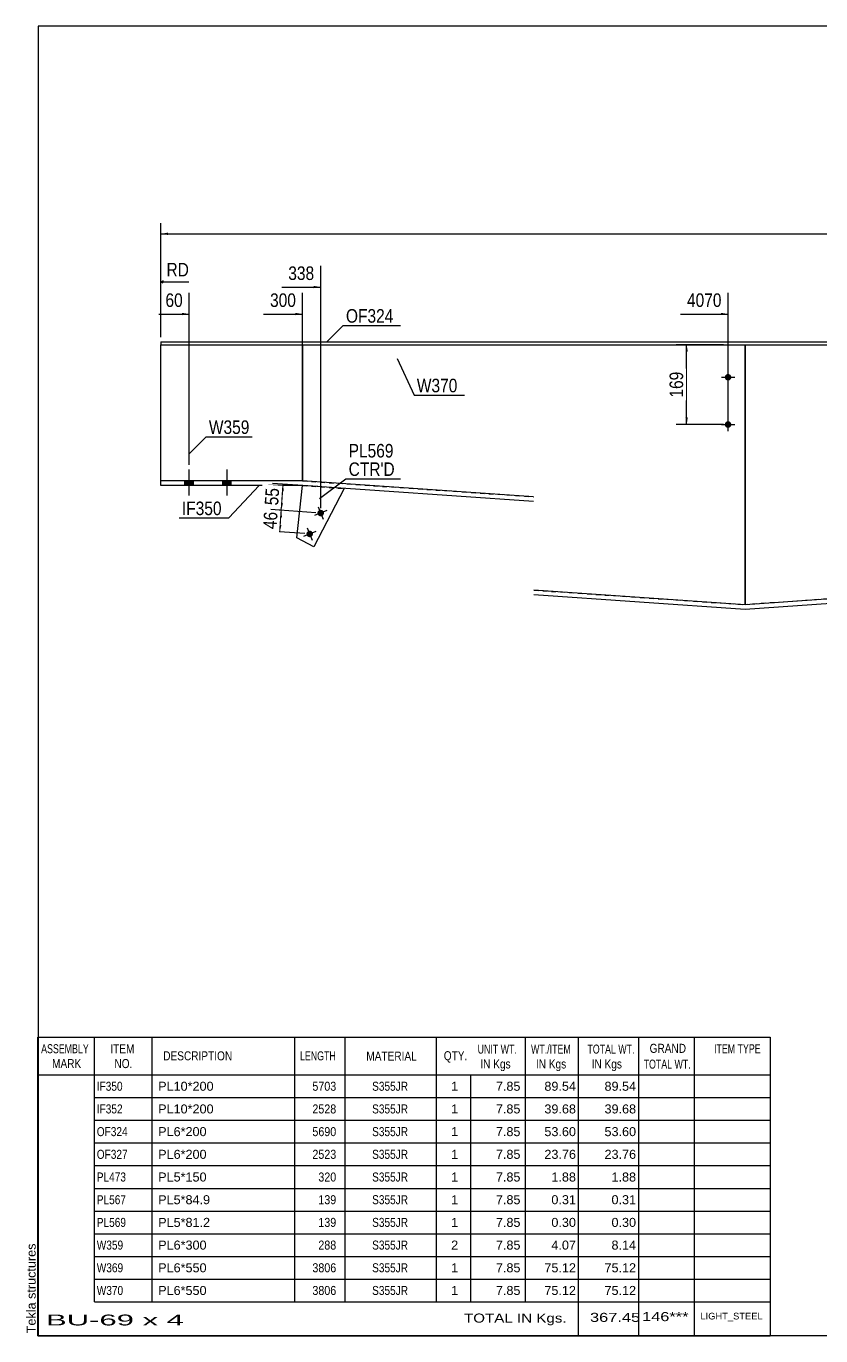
# Model space of a CAD drawing. Header units: millimetres. Extents: x -28 to 374, y -195 to 82.
# Drawn here: x -28.5 to 139.6, y -195.3 to 81.8 of the extents above; entities that cross this region are included whole.
import ezdxf

# ---------------------------------------------------------------- set-up
doc = ezdxf.new("R2010")
doc.units = ezdxf.units.MM
doc.linetypes.add('DXK_LINE_DOT1', pattern=[1.8814, 0.9407, -0.9407])
doc.styles.add('Arial', font='ARIAL.TTF', dxfattribs={"height": 0.2})
doc.styles.add('Arial Narrow', font='ARIALN.TTF', dxfattribs={"height": 0.2})

# ---------------------------------------------------------------- blocks, each defined once
blk = doc.blocks.new('Unknown-629102936-1211')
at = {"color": 5, "linetype": 'Continuous'}
for p, q in [((374.01, 81.78), (-25.99, 81.78)), ((-25.99, 81.78), (-25.99, -195.22)), ((374.01, -195.22), (374.01, 81.78)), ((-25.99, -195.22), (374.01, -195.22))]:
    blk.add_line(p, q, dxfattribs=at)
at = {"color": 174, "linetype": 'Continuous', "style": 'Arial'}
blk.add_text('Tekla structures', height=1.9102, rotation=90, dxfattribs=at).set_placement((-26.49, -194.72))
blk = doc.blocks.new('Part-629102936-1279 - 1232')
at = {"color": 2, "linetype": 'Continuous'}
for p, q in [((0, 15), (0, 14.4)), ((0, 15), (78.81, 15)), ((0, 14.4), (78.81, 14.4)), ((78.91, 15), (163.64, 15)), ((78.91, 14.4), (163.64, 14.4)), ((163.74, 15), (203.74, 15)), ((163.74, 14.4), (203.74, 14.4)), ((203.74, 15), (203.74, 14.4))]:
    blk.add_line(p, q, dxfattribs=at)
blk = doc.blocks.new('Bolt-629102936-1429 - 1232')
at = {"linetype": 'Continuous'}
for points in [[(119.31, 7.51, -1), (120.71, 7.51, -1)], [(119.31, -2.49, -1), (120.71, -2.49, -1)]]:
    blk.add_hatch(color=3, dxfattribs=at).paths.add_polyline_path(points)
at = {"color": 3, "linetype": 'Continuous'}
for p, q in [((120.01, 6.11), (120.01, 8.91)), ((118.61, 7.51), (121.41, 7.51)), ((118.61, -2.49), (121.41, -2.49)), ((120.01, -3.89), (120.01, -1.09))]:
    blk.add_line(p, q, dxfattribs=at)
blk = doc.blocks.new('Bolt-629102936-1762 - 1232')
at = {"linetype": 'Continuous'}
blk.add_hatch(color=3, dxfattribs=at).paths.add_polyline_path([(34.46, -20.94, -1), (33.17, -21.49, -1)])
at = {"color": 3, "linetype": 'Continuous'}
for p, q in [((35.1, -20.66), (32.53, -21.76)), ((33.27, -19.92), (34.37, -22.5))]:
    blk.add_line(p, q, dxfattribs=at)
blk = doc.blocks.new('Part-629102936-1323 - 1232')
at = {"color": 2, "linetype": 'Continuous'}
for p, q in [((30, -14.4), (30, 14.4)), ((123.64, 14.4), (123.64, -40.6))]:
    blk.add_line(p, q, dxfattribs=at)
at = {"color": 7, "linetype": 'DXK_LINE_DOT1'}
for p, q in [((30, 14.4), (78.81, 14.4)), ((78.91, 14.4), (123.64, 14.4)), ((30, -14.4), (78.81, -17.76)), ((78.91, -37.52), (123.64, -40.6))]:
    blk.add_line(p, q, dxfattribs=at)
blk = doc.blocks.new('Part-629102936-1345 - 1232')
at = {"color": 2, "linetype": 'Continuous'}
for p, q in [((123.64, -40.6), (123.64, 14.4)), ((304.01, 14.4), (304.01, -14.4))]:
    blk.add_line(p, q, dxfattribs=at)
at = {"color": 7, "linetype": 'DXK_LINE_DOT1'}
for p, q in [((123.64, 14.4), (163.64, 14.4)), ((163.74, 14.4), (243.74, 14.4)), ((243.84, 14.4), (304.01, 14.4)), ((304.01, -14.4), (243.84, -18.54)), ((243.74, -26.95), (163.74, -32.45)), ((163.64, -37.85), (123.64, -40.6))]:
    blk.add_line(p, q, dxfattribs=at)
blk = doc.blocks.new('Part-629102936-1427 - 1232')
at = {"color": 2, "linetype": 'Continuous'}
for p, q in [((0, -14.4), (0, 14.4)), ((30, 14.4), (30, -14.4))]:
    blk.add_line(p, q, dxfattribs=at)
at = {"color": 7, "linetype": 'DXK_LINE_DOT1'}
for p, q in [((0, 14.4), (30, 14.4)), ((30, -14.4), (0, -14.4))]:
    blk.add_line(p, q, dxfattribs=at)
blk = doc.blocks.new('Part-629102936-1367 - 1232')
at = {"color": 2, "linetype": 'Continuous'}
for p, q in [((30, -14.4), (0, -14.4)), ((0, -15.4), (0, -14.4)), ((29.97, -15.4), (0, -15.4)), ((78.81, -18.76), (29.97, -15.4)), ((78.81, -17.76), (30, -14.4)), ((203.74, -29.7), (163.74, -32.45)), ((203.8, -30.7), (203.74, -29.7)), ((203.8, -30.7), (163.74, -33.45)), ((123.64, -40.6), (78.91, -37.52)), ((123.64, -41.6), (78.91, -38.52)), ((163.64, -37.85), (123.64, -40.6)), ((163.64, -38.85), (123.64, -41.6))]:
    blk.add_line(p, q, dxfattribs=at)
blk = doc.blocks.new('Bolt-629102936-1430 - 1232')
at = {"linetype": 'Continuous'}
for points in [[(5.1, -15.4), (6.9, -15.4), (6.9, -14.4), (5.1, -14.4)], [(5.1, -15.4), (6.9, -15.4), (6.9, -14.4), (5.1, -14.4)], [(13.1, -15.4), (14.9, -15.4), (14.9, -14.4), (13.1, -14.4)], [(13.1, -15.4), (14.9, -15.4), (14.9, -14.4), (13.1, -14.4)]]:
    blk.add_hatch(color=3, dxfattribs=at).paths.add_polyline_path(points)
at = {"color": 3, "linetype": 'Continuous'}
for p, q in [((6, -17.5), (6, -12)), ((6, -17.5), (6, -12)), ((14, -17.5), (14, -12)), ((14, -17.5), (14, -12)), ((5.1, -15.4), (5.1, -14.4)), ((5.1, -15.4), (5.1, -14.4)), ((6.9, -15.4), (6.9, -14.4)), ((6.9, -15.4), (6.9, -14.4)), ((13.1, -15.4), (13.1, -14.4)), ((13.1, -15.4), (13.1, -14.4)), ((14.9, -15.4), (14.9, -14.4)), ((14.9, -15.4), (14.9, -14.4))]:
    blk.add_line(p, q, dxfattribs=at)
blk = doc.blocks.new('Part-629102936-1761 - 1232')
at = {"color": 2, "linetype": 'Continuous'}
for p, q in [((28.79, -26.47), (29.96, -15.4)), ((38.81, -16.01), (32.33, -28.34)), ((32.33, -28.34), (28.79, -26.47))]:
    blk.add_line(p, q, dxfattribs=at)
at = {"color": 7, "linetype": 'DXK_LINE_DOT1'}
blk.add_line((29.96, -15.4), (38.81, -16.01), dxfattribs=at)
blk = doc.blocks.new('Bolt-629102936-1763 - 1232')
at = {"linetype": 'Continuous'}
blk.add_hatch(color=3, dxfattribs=at).paths.add_polyline_path([(32.13, -25.36, -1), (30.85, -25.91, -1)])
at = {"color": 3, "linetype": 'Continuous'}
for p, q in [((30.94, -24.35), (32.04, -26.92)), ((32.78, -25.09), (30.2, -26.19))]:
    blk.add_line(p, q, dxfattribs=at)
blk = doc.blocks.new('StraightDimension-629102936-1507 - 1232')
at = {"linetype": 'Continuous'}
for points in [[(1.5, 37.61), (0, 37.86), (1.5, 38.11)], [(348.51, 38.11), (350.01, 37.86), (348.51, 37.61)]]:
    blk.add_hatch(color=7, dxfattribs=at).paths.add_polyline_path(points)
at = {"color": 7, "linetype": 'Continuous'}
for p, q in [((0, 16), (0, 40.11)), ((350.01, 11), (350.01, 40.11)), ((0, 37.86), (350.01, 37.86))]:
    blk.add_line(p, q, dxfattribs=at)
at = {"color": 0}
blk.add_wipeout([(179.26, 38.01), (179.26, 42.21), (170.75, 42.21), (170.75, 38.01)], dxfattribs=at)
at = {"color": 3, "style": 'Arial Narrow'}
blk.add_text('8373', height=2.863, dxfattribs=at).set_placement((171.35, 38.61))
blk = doc.blocks.new('StraightDimension-629102936-2688 - 1232')
at = {"linetype": 'Continuous'}
blk.add_hatch(color=7, dxfattribs=at).paths.add_polyline_path([(118.51, 21.14), (120.01, 20.89), (118.51, 20.64)])
at = {"color": 7, "linetype": 'Continuous'}
for p, q in [((120.01, -1.49), (120.01, 25.39)), ((109.95, 20.89), (120.01, 20.89))]:
    blk.add_line(p, q, dxfattribs=at)
at = {"color": 0}
blk.add_wipeout([(119.24, 21.79), (119.24, 25.99), (110.72, 25.99), (110.72, 21.79)], dxfattribs=at)
at = {"color": 3, "style": 'Arial Narrow'}
blk.add_text('4070', height=2.863, dxfattribs=at).set_placement((111.32, 22.39))
blk = doc.blocks.new('StraightDimension-629102936-2690 - 1232')
at = {"linetype": 'Continuous'}
blk.add_hatch(color=7, dxfattribs=at).paths.add_polyline_path([(28.46, 21.14), (29.96, 20.89), (28.46, 20.64)])
at = {"color": 7, "linetype": 'Continuous'}
for p, q in [((29.96, -14.4), (29.96, 25.39)), ((21.72, 20.89), (29.96, 20.89))]:
    blk.add_line(p, q, dxfattribs=at)
at = {"color": 0}
blk.add_wipeout([(29.18, 21.79), (29.18, 25.99), (22.5, 25.99), (22.5, 21.79)], dxfattribs=at)
at = {"color": 3, "style": 'Arial Narrow'}
blk.add_text('300', height=2.863, dxfattribs=at).set_placement((23.1, 22.39))
blk = doc.blocks.new('StraightDimension-629102936-2258 - 1232')
at = {"linetype": 'Continuous'}
for points in [[(25.13, -22.12), (25.48, -20.64), (25.63, -22.15)], [(25.52, -23.72), (25.17, -25.2), (25.02, -23.69)]]:
    blk.add_hatch(color=7, dxfattribs=at).paths.add_polyline_path(points)
at = {"color": 7, "linetype": 'Continuous'}
for p, q in [((32.82, -21.14), (23.24, -20.48)), ((25.17, -25.2), (25.48, -20.64)), ((30.49, -25.57), (22.93, -25.05))]:
    blk.add_line(p, q, dxfattribs=at)
at = {"color": 0}
blk.add_wipeout([(25.34, -20.49), (21.15, -20.2), (20.82, -25.04), (25.01, -25.33)], dxfattribs=at)
at = {"color": 3, "style": 'Arial Narrow'}
blk.add_text('46', height=2.863, rotation=86.064, dxfattribs=at).set_placement((24.45, -24.69))
blk = doc.blocks.new('StraightDimension-629102936-1572 - 1232')
at = {"linetype": 'Continuous'}
for points in [[(111, 12.9), (111.25, 14.4), (111.5, 12.9)], [(111.5, -0.99), (111.25, -2.49), (111, -0.99)]]:
    blk.add_hatch(color=7, dxfattribs=at).paths.add_polyline_path(points)
at = {"color": 7, "linetype": 'Continuous'}
for p, q in [((119.01, 14.4), (109, 14.4)), ((111.25, -2.49), (111.25, 14.4)), ((119.01, -2.49), (109, -2.49))]:
    blk.add_line(p, q, dxfattribs=at)
at = {"color": 0}
blk.add_wipeout([(111.1, 9.3), (106.9, 9.3), (106.9, 2.61), (111.1, 2.61)], dxfattribs=at)
at = {"color": 3, "style": 'Arial Narrow'}
blk.add_text('169', height=2.863, rotation=90.0002, dxfattribs=at).set_placement((110.5, 3.21))
blk = doc.blocks.new('StraightDimension-629102936-2257 - 1232')
at = {"linetype": 'Continuous'}
for points in [[(25.51, -16.6), (25.86, -15.12), (26.01, -16.63)], [(25.84, -19.16), (25.48, -20.64), (25.34, -19.12)]]:
    blk.add_hatch(color=7, dxfattribs=at).paths.add_polyline_path(points)
at = {"color": 7, "linetype": 'Continuous'}
for p, q in [((33.2, -15.62), (23.62, -14.96)), ((25.48, -20.64), (25.86, -15.12)), ((32.82, -21.14), (23.24, -20.48))]:
    blk.add_line(p, q, dxfattribs=at)
at = {"color": 0}
blk.add_wipeout([(25.69, -15.45), (21.5, -15.16), (21.17, -20), (25.36, -20.29)], dxfattribs=at)
at = {"color": 3, "style": 'Arial Narrow'}
blk.add_text('55', height=2.863, rotation=86.064, dxfattribs=at).set_placement((24.8, -19.65))
blk = doc.blocks.new('StraightDimension-629102936-2689 - 1232')
at = {"linetype": 'Continuous'}
blk.add_hatch(color=7, dxfattribs=at).paths.add_polyline_path([(32.32, 26.84), (33.82, 26.59), (32.32, 26.34)])
at = {"color": 7, "linetype": 'Continuous'}
for p, q in [((33.82, -20.21), (33.82, 31.09)), ((25.58, 26.59), (33.82, 26.59))]:
    blk.add_line(p, q, dxfattribs=at)
at = {"color": 0}
blk.add_wipeout([(33.04, 27.49), (33.04, 31.69), (26.36, 31.69), (26.36, 27.49)], dxfattribs=at)
at = {"color": 3, "style": 'Arial Narrow'}
blk.add_text('338', height=2.863, dxfattribs=at).set_placement((26.96, 28.09))
blk = doc.blocks.new('StraightDimension-629102936-2691 - 1232')
at = {"linetype": 'Continuous'}
blk.add_hatch(color=7, dxfattribs=at).paths.add_polyline_path([(4.5, 21.14), (6, 20.89), (4.5, 20.64)])
at = {"color": 7, "linetype": 'Continuous'}
for p, q in [((6, -11), (6, 25.39)), ((-0.41, 20.89), (6, 20.89))]:
    blk.add_line(p, q, dxfattribs=at)
at = {"color": 0, "linetype": 'Continuous'}
blk.add_wipeout([(6.53, 28.24), (6.53, 32.44), (0.59, 32.44), (0.59, 28.24)], dxfattribs=at)
at = {"color": 7, "linetype": 'Continuous'}
for p in [(0.5, 27.89), (0.5, 27.39), (5.93, 27.64)]:
    blk.add_line(p, (0, 27.64), dxfattribs=at)
at = {"color": 3, "linetype": 'Continuous', "style": 'Arial Narrow'}
blk.add_text('RD', height=2.863, dxfattribs=at).set_placement((1.19, 28.84))
at = {"color": 0}
blk.add_wipeout([(5.22, 21.79), (5.22, 25.99), (0.37, 25.99), (0.37, 21.79)], dxfattribs=at)
at = {"color": 7, "linetype": 'Continuous'}
blk.add_line((0, 16), (0, 32.14), dxfattribs=at)
at = {"color": 3, "style": 'Arial Narrow'}
blk.add_text('60', height=2.863, dxfattribs=at).set_placement((0.97, 22.39))
blk = doc.blocks.new('CBS_BOM-629102936-2885')
at = {"color": 7, "linetype": 'Continuous'}
for p, q in [((-26.02, -140.06), (-26.02, -132.06)), ((-26.01, -132.06), (128.9, -132.06)), ((-14.02, -140.06), (-14.02, -132.06)), ((-1.83, -140.06), (-1.83, -132.06)), ((28.34, -140.06), (28.34, -132.06)), ((39.02, -140.06), (39.02, -132.06)), ((58.33, -140.06), (58.33, -132.06)), ((77.13, -140.06), (77.13, -132.06)), ((88.35, -140.06), (88.35, -132.06)), ((101.13, -140.06), (101.13, -132.06)), ((112.88, -140.06), (112.88, -132.06)), ((128.91, -132.06), (128.9, -140.05)), ((-26.02, -140.06), (128.91, -140.06)), ((-26.02, -144.86), (-26.02, -140.06)), ((-14.02, -144.86), (-14.02, -140.06)), ((-1.83, -144.86), (-1.83, -140.06)), ((28.34, -144.86), (28.34, -140.06)), ((39.02, -144.86), (39.02, -140.06)), ((58.33, -144.86), (58.33, -140.06)), ((65.6, -144.86), (65.6, -140.06)), ((77.13, -144.86), (77.13, -140.06)), ((88.35, -144.86), (88.35, -140.06)), ((101.13, -144.86), (101.13, -140.06)), ((112.9, -144.86), (112.9, -140.06)), ((128.91, -140.06), (128.91, -144.86)), ((-26.02, -149.66), (-26.02, -144.86)), ((-14.02, -144.86), (128.91, -144.86)), ((-14.02, -149.66), (-14.02, -144.86)), ((-1.83, -149.66), (-1.83, -144.86)), ((28.34, -149.66), (28.34, -144.86)), ((39.02, -149.66), (39.02, -144.86)), ((58.33, -149.66), (58.33, -144.86)), ((65.6, -149.66), (65.6, -144.86)), ((77.13, -149.66), (77.13, -144.86)), ((88.35, -149.66), (88.35, -144.86)), ((101.13, -149.66), (101.13, -144.86)), ((112.9, -149.66), (112.9, -144.86)), ((128.91, -144.86), (128.91, -149.66)), ((-26.02, -154.46), (-26.02, -149.66)), ((-14.02, -149.66), (128.91, -149.66)), ((-14.02, -154.46), (-14.02, -149.66)), ((-1.83, -154.46), (-1.83, -149.66)), ((28.34, -154.46), (28.34, -149.66)), ((39.02, -154.46), (39.02, -149.66)), ((58.33, -154.46), (58.33, -149.66)), ((65.6, -154.46), (65.6, -149.66)), ((77.13, -154.46), (77.13, -149.66)), ((88.35, -154.46), (88.35, -149.66)), ((101.13, -154.46), (101.13, -149.66)), ((112.9, -154.46), (112.9, -149.66)), ((128.91, -149.66), (128.91, -154.46)), ((-26.02, -159.26), (-26.02, -154.46)), ((-14.02, -154.46), (128.91, -154.46)), ((-14.02, -159.26), (-14.02, -154.46)), ((-1.83, -159.26), (-1.83, -154.46)), ((28.34, -159.26), (28.34, -154.46)), ((39.02, -159.26), (39.02, -154.46)), ((58.33, -159.26), (58.33, -154.46)), ((65.6, -159.26), (65.6, -154.46)), ((77.13, -159.26), (77.13, -154.46)), ((88.35, -159.26), (88.35, -154.46)), ((101.13, -159.26), (101.13, -154.46)), ((112.9, -159.26), (112.9, -154.46)), ((128.91, -154.46), (128.91, -159.26)), ((-26.02, -164.06), (-26.02, -159.26)), ((-14.02, -159.26), (128.91, -159.26)), ((-14.02, -164.06), (-14.02, -159.26)), ((-1.83, -164.06), (-1.83, -159.26)), ((28.34, -164.06), (28.34, -159.26)), ((39.02, -164.06), (39.02, -159.26)), ((58.33, -164.06), (58.33, -159.26)), ((65.6, -164.06), (65.6, -159.26)), ((77.13, -164.06), (77.13, -159.26)), ((88.35, -164.06), (88.35, -159.26)), ((101.13, -164.06), (101.13, -159.26)), ((112.9, -164.06), (112.9, -159.26)), ((128.91, -159.26), (128.91, -164.06)), ((-26.02, -168.86), (-26.02, -164.06)), ((-14.02, -164.06), (128.91, -164.06)), ((-14.02, -168.86), (-14.02, -164.06)), ((-1.83, -168.86), (-1.83, -164.06)), ((28.34, -168.86), (28.34, -164.06)), ((39.02, -168.86), (39.02, -164.06)), ((58.33, -168.86), (58.33, -164.06)), ((65.6, -168.86), (65.6, -164.06)), ((77.13, -168.86), (77.13, -164.06)), ((88.35, -168.86), (88.35, -164.06)), ((101.13, -168.86), (101.13, -164.06)), ((112.9, -168.86), (112.9, -164.06)), ((128.91, -164.06), (128.91, -168.86)), ((-26.02, -173.66), (-26.02, -168.86)), ((-14.02, -168.86), (128.91, -168.86)), ((-14.02, -173.66), (-14.02, -168.86)), ((-1.83, -173.66), (-1.83, -168.86)), ((28.34, -173.66), (28.34, -168.86)), ((39.02, -173.66), (39.02, -168.86)), ((58.33, -173.66), (58.33, -168.86)), ((65.6, -173.66), (65.6, -168.86)), ((77.13, -173.66), (77.13, -168.86)), ((88.35, -173.66), (88.35, -168.86)), ((101.13, -173.66), (101.13, -168.86)), ((112.9, -173.66), (112.9, -168.86)), ((128.91, -168.86), (128.91, -173.66)), ((-26.02, -178.46), (-26.02, -173.66)), ((-14.02, -173.66), (128.91, -173.66)), ((-14.02, -178.46), (-14.02, -173.66)), ((-1.83, -178.46), (-1.83, -173.66)), ((28.34, -178.46), (28.34, -173.66)), ((39.02, -178.46), (39.02, -173.66)), ((58.33, -178.46), (58.33, -173.66)), ((65.6, -178.46), (65.6, -173.66)), ((77.13, -178.46), (77.13, -173.66)), ((88.35, -178.46), (88.35, -173.66)), ((101.13, -178.46), (101.13, -173.66)), ((112.9, -178.46), (112.9, -173.66)), ((128.91, -173.66), (128.91, -178.46)), ((-26.02, -183.26), (-26.02, -178.46)), ((-14.02, -178.46), (128.91, -178.46)), ((-14.02, -183.26), (-14.02, -178.46)), ((-1.83, -183.26), (-1.83, -178.46)), ((28.34, -183.26), (28.34, -178.46)), ((39.02, -183.26), (39.02, -178.46)), ((58.33, -183.26), (58.33, -178.46)), ((65.6, -183.26), (65.6, -178.46)), ((77.13, -183.26), (77.13, -178.46)), ((88.35, -183.26), (88.35, -178.46)), ((101.13, -183.26), (101.13, -178.46)), ((112.9, -183.26), (112.9, -178.46)), ((128.91, -178.46), (128.91, -183.26)), ((-26.02, -188.06), (-26.02, -183.26)), ((-14.02, -183.26), (128.91, -183.26)), ((-14.02, -188.06), (-14.02, -183.26)), ((-1.83, -188.06), (-1.83, -183.26)), ((28.34, -188.06), (28.34, -183.26)), ((39.02, -188.06), (39.02, -183.26)), ((58.33, -188.06), (58.33, -183.26)), ((65.6, -188.06), (65.6, -183.26)), ((77.13, -188.06), (77.13, -183.26)), ((88.35, -188.06), (88.35, -183.26)), ((101.13, -188.06), (101.13, -183.26)), ((112.9, -188.06), (112.9, -183.26)), ((128.91, -183.26), (128.91, -188.06)), ((-26.02, -195.26), (-26.02, -188.08)), ((-14.02, -188.06), (128.91, -188.06)), ((88.35, -195.26), (88.35, -188.08)), ((101.13, -195.26), (101.13, -188.08)), ((112.94, -195.26), (112.94, -188.08)), ((128.91, -188.06), (128.91, -195.26)), ((-26.02, -195.26), (128.91, -195.26))]:
    blk.add_line(p, q, dxfattribs=at)
at = {"color": 3, "linetype": 'Continuous', "style": 'Arial'}
for s, height, width, p in [('ASSEMBLY', 1.91, 0.7, (-25.33, -135.48)), ('ITEM', 1.91, 0.8, (-10.69, -135.48)), ('DESCRIPTION', 1.9102, 0.8, (0.5, -136.99)), ('LENGTH', 1.91, 0.7, (29.44, -136.99)), ('MATERIAL', 1.91, 0.8, (43.47, -137.03)), ('QTY.', 1.91, 0.8, (59.86, -136.96)), ('UNIT WT.', 1.91, 0.7, (67.02, -135.56)), ('WT./ITEM', 1.91, 0.7, (78.32, -135.56)), ('TOTAL WT.', 1.91, 0.7, (90.25, -135.56)), ('GRAND', 1.91, 0.8, (103.41, -135.4)), ('ITEM TYPE', 1.91, 0.7, (117.04, -135.48)), ('MARK', 1.91, 0.8, (-23.02, -138.62)), ('NO.', 1.91, 0.8, (-9.83, -138.62)), ('IN Kgs', 1.91, 0.8, (67.6, -138.7)), ('IN Kgs', 1.91, 0.8, (79.36, -138.7)), ('IN Kgs', 1.91, 0.8, (91.15, -138.7)), ('TOTAL WT.', 1.91, 0.7, (102.15, -138.74))]:
    blk.add_text(s, height=height, dxfattribs=dict(at, width=width)).set_placement(p)
at = {"color": 7, "linetype": 'Continuous', "style": 'Arial'}
for s, width, p in [('IF350', 0.8, (-13.56, -143.42)), ('5703', 0.85, (32.06, -143.42)), ('S355JR', 0.8, (44.7, -143.42)), ('IF352', 0.8, (-13.56, -148.22)), ('2528', 0.85, (32.06, -148.22)), ('S355JR', 0.8, (44.7, -148.22)), ('OF324', 0.8, (-13.56, -153.02)), ('5690', 0.85, (32.06, -153.02)), ('S355JR', 0.8, (44.7, -153.02)), ('OF327', 0.8, (-13.56, -157.82)), ('2523', 0.85, (32.06, -157.82)), ('S355JR', 0.8, (44.7, -157.82)), ('PL473', 0.8, (-13.56, -162.62)), ('320', 0.85, (33.32, -162.62)), ('S355JR', 0.8, (44.7, -162.62)), ('PL567', 0.8, (-13.56, -167.42)), ('139', 0.85, (33.32, -167.42)), ('S355JR', 0.8, (44.7, -167.42)), ('PL569', 0.8, (-13.56, -172.22)), ('139', 0.85, (33.32, -172.22)), ('S355JR', 0.8, (44.7, -172.22)), ('W359', 0.8, (-13.56, -177.02)), ('288', 0.85, (33.32, -177.02)), ('S355JR', 0.8, (44.7, -177.02)), ('W369', 0.8, (-13.56, -181.82)), ('3806', 0.85, (32.06, -181.82)), ('S355JR', 0.8, (44.7, -181.82)), ('W370', 0.8, (-13.56, -186.62)), ('3806', 0.85, (32.06, -186.62)), ('S355JR', 0.8, (44.7, -186.62))]:
    blk.add_text(s, height=1.91, dxfattribs=dict(at, width=width)).set_placement(p)
for s, p in [('PL10*200', (-0.57, -143.42)), ('1', (61.42, -143.42)), ('7.85', (70.89, -143.42)), ('89.54', (81.15, -143.42)), ('89.54', (93.87, -143.42)), ('PL10*200', (-0.57, -148.22)), ('1', (61.42, -148.22)), ('7.85', (70.89, -148.22)), ('39.68', (81.15, -148.22)), ('39.68', (93.87, -148.22)), ('PL6*200', (-0.57, -153.02)), ('1', (61.42, -153.02)), ('7.85', (70.89, -153.02)), ('53.60', (81.15, -153.02)), ('53.60', (93.87, -153.02)), ('PL6*200', (-0.57, -157.82)), ('1', (61.42, -157.82)), ('7.85', (70.89, -157.82)), ('23.76', (81.15, -157.82)), ('23.76', (93.87, -157.82)), ('PL5*150', (-0.57, -162.62)), ('1', (61.42, -162.62)), ('7.85', (70.89, -162.62)), ('1.88', (82.63, -162.62)), ('1.88', (95.35, -162.62)), ('PL5*84.9', (-0.57, -167.42)), ('1', (61.42, -167.42)), ('7.85', (70.89, -167.42)), ('0.31', (82.63, -167.42)), ('0.31', (95.35, -167.42)), ('PL5*81.2', (-0.57, -172.22)), ('1', (61.42, -172.22)), ('7.85', (70.89, -172.22)), ('0.30', (82.63, -172.22)), ('0.30', (95.35, -172.22)), ('PL6*300', (-0.57, -177.02)), ('2', (61.42, -177.02)), ('7.85', (70.89, -177.02)), ('4.07', (82.63, -177.02)), ('8.14', (95.35, -177.02)), ('PL6*550', (-0.57, -181.82)), ('1', (61.42, -181.82)), ('7.85', (70.89, -181.82)), ('75.12', (81.15, -181.82)), ('75.12', (93.87, -181.82)), ('PL6*550', (-0.57, -186.62)), ('1', (61.42, -186.62)), ('7.85', (70.89, -186.62)), ('75.12', (81.15, -186.62)), ('75.12', (93.87, -186.62))]:
    blk.add_text(s, height=1.91, dxfattribs=at).set_placement(p)
at = {"color": 6, "linetype": 'Continuous', "style": 'Arial'}
for s, height, width, p in [('BU-69 x 4', 2.292, 2.05, (-24.3, -193.06)), ('TOTAL IN Kgs.', 1.9102, 1.2, (64.14, -192.46)), ('367.45', 1.91, 1.3, (90.8, -192.31)), ('146***', 1.91, 1.3, (101.81, -192.15))]:
    blk.add_text(s, height=height, dxfattribs=dict(at, width=width)).set_placement(p)
blk.add_text('LIGHT_STEEL', height=1.4135, dxfattribs=at).set_placement((114.16, -191.8))
blk = doc.blocks.new('Mark-629102936-1767 - 1232')
at = {"color": 0}
blk.add_wipeout([(49.23, -9.46), (49.23, -6.46), (39.73, -6.46), (39.73, -9.46)], dxfattribs=at)
blk.add_wipeout([(49.23, -9.46), (49.23, -6.46), (39.73, -6.46), (39.73, -9.46)], dxfattribs=at)
blk.add_wipeout([(49.48, -13.36), (49.48, -10.36), (39.73, -10.36), (39.73, -13.36)], dxfattribs=at)
blk.add_wipeout([(49.48, -13.36), (49.48, -10.36), (39.73, -10.36), (39.73, -13.36)], dxfattribs=at)
at = {"color": 7, "linetype": 'Continuous'}
for p, q in [((33.59, -18.1), (39.13, -13.96)), ((39.13, -13.96), (50.73, -13.96))]:
    blk.add_line(p, q, dxfattribs=at)
at = {"color": 3, "style": 'Arial Narrow'}
blk.add_text('PL569', height=2.863, dxfattribs=at).set_placement((39.73, -9.46))
at = {"color": 1, "style": 'Arial Narrow'}
blk.add_text("CTR'D", height=2.863, dxfattribs=at).set_placement((39.73, -13.36))
blk = doc.blocks.new('Mark-629102936-1275 - 1232')
at = {"color": 0}
blk.add_wipeout([(49.21, 19.06), (49.21, 22.06), (39.16, 22.06), (39.16, 19.06)], dxfattribs=at)
blk.add_wipeout([(49.21, 19.06), (49.21, 22.06), (39.16, 22.06), (39.16, 19.06)], dxfattribs=at)
at = {"color": 7, "linetype": 'Continuous'}
for p, q in [((35.02, 14.92), (38.56, 18.46)), ((38.56, 18.46), (50.71, 18.46))]:
    blk.add_line(p, q, dxfattribs=at)
at = {"color": 3, "style": 'Arial Narrow'}
blk.add_text('OF324', height=2.863, dxfattribs=at).set_placement((39.16, 19.06))
blk = doc.blocks.new('Mark-629102936-1319 - 1232')
at = {"color": 0}
blk.add_wipeout([(62.75, 4.33), (62.75, 7.33), (54.16, 7.33), (54.16, 4.33)], dxfattribs=at)
blk.add_wipeout([(62.75, 4.33), (62.75, 7.33), (54.16, 7.33), (54.16, 4.33)], dxfattribs=at)
at = {"color": 7, "linetype": 'Continuous'}
for p, q in [((50.02, 11.47), (53.56, 3.73)), ((53.56, 3.73), (64.25, 3.73))]:
    blk.add_line(p, q, dxfattribs=at)
at = {"color": 3, "style": 'Arial Narrow'}
blk.add_text('W370', height=2.863, dxfattribs=at).set_placement((54.16, 4.33))
blk = doc.blocks.new('Mark-629102936-1363 - 1232')
at = {"color": 7, "linetype": 'Continuous'}
blk.add_line((20.77, -15.4), (14.36, -22.25), dxfattribs=at)
at = {"color": 0}
blk.add_wipeout([(12.86, -21.65), (12.86, -18.65), (4.45, -18.65), (4.45, -21.65)], dxfattribs=at)
blk.add_wipeout([(12.86, -21.65), (12.86, -18.65), (4.45, -18.65), (4.45, -21.65)], dxfattribs=at)
at = {"color": 7, "linetype": 'Continuous'}
blk.add_line((3.85, -22.25), (14.36, -22.25), dxfattribs=at)
at = {"color": 3, "style": 'Arial Narrow'}
blk.add_text('IF350', height=2.863, dxfattribs=at).set_placement((4.45, -21.65))
blk = doc.blocks.new('Mark-629102936-1423 - 1232')
at = {"color": 0}
blk.add_wipeout([(18.75, -4.48), (18.75, -1.48), (10.16, -1.48), (10.16, -4.48)], dxfattribs=at)
blk.add_wipeout([(18.75, -4.48), (18.75, -1.48), (10.16, -1.48), (10.16, -4.48)], dxfattribs=at)
at = {"color": 7, "linetype": 'Continuous'}
for p, q in [((6.03, -8.61), (9.56, -5.08)), ((9.56, -5.08), (19.35, -5.08))]:
    blk.add_line(p, q, dxfattribs=at)
at = {"color": 3, "style": 'Arial Narrow'}
blk.add_text('W359', height=2.863, dxfattribs=at).set_placement((10.16, -4.48))

msp = doc.modelspace()

# ---------------------------------------------------------------- block references
for name in ['Unknown-629102936-1211', 'Part-629102936-1279 - 1232', 'Part-629102936-1427 - 1232', 'Part-629102936-1323 - 1232', 'Part-629102936-1345 - 1232', 'Bolt-629102936-1429 - 1232', 'Bolt-629102936-1430 - 1232', 'Part-629102936-1367 - 1232', 'Part-629102936-1761 - 1232', 'Bolt-629102936-1762 - 1232', 'Bolt-629102936-1763 - 1232', 'CBS_BOM-629102936-2885']:
    msp.add_blockref(name, (0, 0))

# ---------------------------------------------------------------- next in the draw order: block references
for name in ['StraightDimension-629102936-1507 - 1232', 'StraightDimension-629102936-2258 - 1232']:
    msp.add_blockref(name, (0, 0))

# ---------------------------------------------------------------- next in the draw order: block references
for name in ['StraightDimension-629102936-2691 - 1232', 'StraightDimension-629102936-2690 - 1232', 'StraightDimension-629102936-2688 - 1232', 'Mark-629102936-1319 - 1232']:
    msp.add_blockref(name, (0, 0))

# ---------------------------------------------------------------- next in the draw order: block references
for name in ['StraightDimension-629102936-1572 - 1232', 'Mark-629102936-1423 - 1232', 'StraightDimension-629102936-2257 - 1232']:
    msp.add_blockref(name, (0, 0))

# ---------------------------------------------------------------- next in the draw order: block references
for name in ['StraightDimension-629102936-2689 - 1232', 'Mark-629102936-1363 - 1232']:
    msp.add_blockref(name, (0, 0))

# ---------------------------------------------------------------- next in the draw order: block references
for name in ['Mark-629102936-1275 - 1232', 'Mark-629102936-1767 - 1232']:
    msp.add_blockref(name, (0, 0))

doc.saveas('drawing.dxf')
